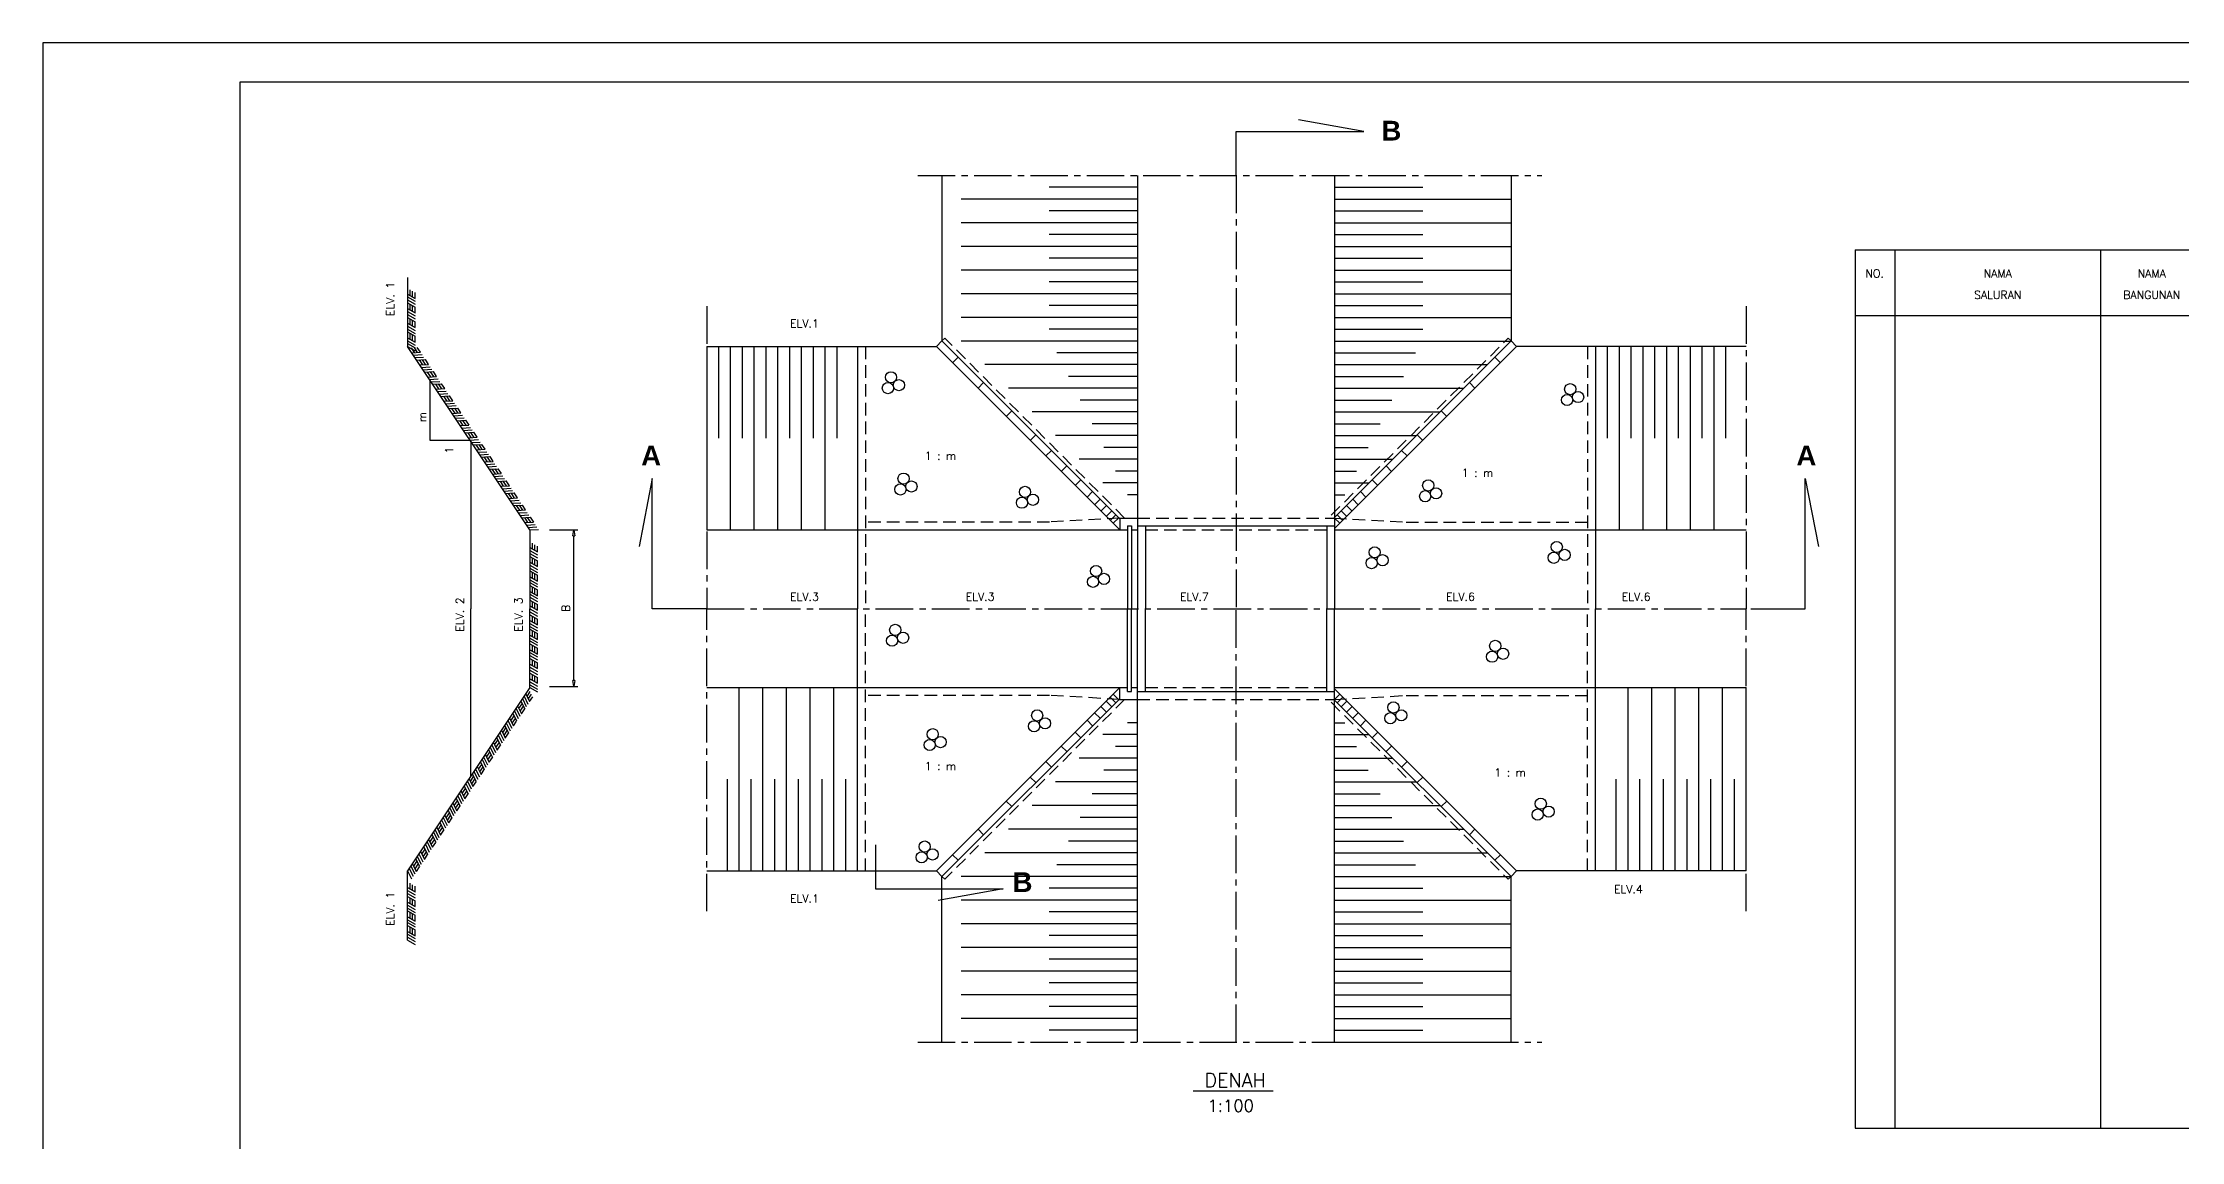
# Model space of a CAD drawing. Header units: metres. Extents: x -50 to 791, y -10 to 584.
# Drawn here: x -50 to 493, y 305 to 584 of the extents above; entities that cross this region are included whole.
import ezdxf
from ezdxf.enums import TextEntityAlignment as Align

# ---------------------------------------------------------------- set-up
doc = ezdxf.new("R2010")
doc.units = ezdxf.units.M
doc.linetypes.add('CENTER2', pattern=[28.575, 19.05, -3.175, 3.175, -3.175])
doc.linetypes.add('DASHED2', pattern=[9.525, 6.35, -3.175])
doc.layers.get('0').update_dxf_attribs({"linetype": 'CONTINUOUS'})
doc.layers.get('DEFPOINTS').update_dxf_attribs({"linetype": 'CONTINUOUS'})
for name, color, linetype in [('ARSIRBATUKALI', 2, 'CONTINUOUS'), ('BATUKALI', 5, 'CONTINUOUS'), ('GRS-POTONG', 5, 'CENTER2'), ('MUKAAIR', 3, 'CONTINUOUS'), ('TABEL', 3, 'CONTINUOUS'), ('UKURAN', 3, 'CONTINUOUS')]:
    doc.layers.add(name, color=color, linetype=linetype)
doc.styles.add('ARIALBOLD', font='arialbd.ttf')
doc.styles.add('L120', font='simplex.shx', dxfattribs={"height": 3.05})
doc.styles.add('L140', font='simplex.shx', dxfattribs={"height": 3.56})
doc.styles.add('L80', font='simplex.shx', dxfattribs={"height": 2.03})
doc.styles.get("Standard").update_dxf_attribs({"font": 'Simplex.shx'})
doc.dimstyles.get("Standard").update_dxf_attribs({"dimtxt": 0.18, "dimasz": 0.18, "dimexe": 0.18, "dimexo": 0.0625, "dimgap": 0.09, "dimtad": 0, "dimtih": 1, "dimtoh": 1, "dimdec": 4, "dimzin": 0, "dimdsep": 46, "dimtxsty": 'Standard', "dimcen": 0.09, "dimadec": 0, "dimazin": 0, "dimtfac": 1, "dimtdec": 4, "dimtofl": 0, "dimtmove": 0, "dimatfit": 3, "dimfxl": 1, "dimtolj": 1, "dimtzin": 0, "dimarcsym": 0})

# ---------------------------------------------------------------- blocks, each defined once
blk = doc.blocks.new('ARSIRBATU')
at = {"layer": 'ARSIRBATUKALI'}
for centre in [(-0.78, -1.32), (0, 1.42), (2, -0.58)]:
    blk.add_circle(centre, 1.42, dxfattribs=at)
blk = doc.blocks.new('_ClosedBlank')
at = {"color": 0, "linetype": 'ByBlock', "lineweight": -2}
for p, q in [((-1, 0.17), (0, 0)), ((-1, 0.17), (-1, -0.17)), ((0, 0), (-1, -0.17))]:
    blk.add_line(p, q, dxfattribs=at)
blk = doc.blocks.new('*D1')
at = {"layer": 'DEFPOINTS', "color": 0}
for p in [(73.57, 460.4), (84.73, 460.4), (73.57, 420.67)]:
    blk.add_point(p, dxfattribs=at)
at = {"layer": 'UKURAN', "color": 1, "lineweight": -2}
for p, q in [((78.57, 460.4), (85.74, 460.4)), ((84.73, 422.17), (84.73, 458.9)), ((78.57, 420.67), (85.74, 420.67))]:
    blk.add_line(p, q, dxfattribs=at)
at = {"layer": 'UKURAN', "color": 1, "lineweight": -2, "xscale": 1.5, "yscale": 1.5, "zscale": 1.5}
for p, rotation in [((84.73, 460.4), 90), ((84.73, 420.67), 270)]:
    blk.add_blockref('_ClosedBlank', p, dxfattribs=dict(at, rotation=rotation))
at = {"layer": 'UKURAN', "color": 2, "insert": (82.7, 440.53), "char_height": 2.03, "attachment_point": 5, "rotation": 90}
blk.add_mtext('\\A1;B', dxfattribs=at)

msp = doc.modelspace()

# ---------------------------------------------------------------- linework, layer by layer
at = {"color": 1}
for p, q in [((227.716, 544.331), (182.953, 544.331)), ((277.716, 544.331), (322.48, 544.331)), ((227.716, 538.331), (182.953, 538.331)), ((277.716, 538.331), (322.48, 538.331)), ((227.716, 532.331), (182.953, 532.331)), ((277.716, 532.331), (322.48, 532.331)), ((227.716, 526.331), (182.953, 526.331)), ((277.716, 526.331), (322.48, 526.331)), ((43.195, 519.873), (43.195, 521.353)), ((43.836, 519.503), (43.836, 520.983)), ((42.555, 520.243), (44.46, 519.143)), ((42.555, 519.503), (44.46, 518.403)), ((42.555, 518.763), (44.46, 517.663)), ((42.555, 518.023), (44.46, 516.923)), ((42.555, 516.543), (44.46, 515.443)), ((42.555, 515.803), (44.46, 514.703)), ((43.195, 516.173), (43.195, 517.653)), ((43.836, 515.803), (43.836, 517.283)), ((44.477, 519.133), (44.477, 520.613)), ((44.477, 515.433), (44.477, 516.913)), ((227.716, 520.331), (182.953, 520.331)), ((277.716, 520.331), (322.48, 520.331)), ((42.555, 515.063), (44.46, 513.963)), ((42.555, 514.323), (44.46, 513.223)), ((42.555, 512.843), (44.46, 511.743)), ((42.555, 512.103), (44.46, 511.003)), ((42.555, 511.363), (44.46, 510.263)), ((42.555, 510.623), (44.46, 509.523)), ((43.195, 512.473), (43.195, 513.953)), ((43.195, 508.773), (43.195, 510.253)), ((43.836, 512.103), (43.836, 513.583)), ((44.477, 511.733), (44.477, 513.213)), ((227.716, 514.331), (182.953, 514.331)), ((277.716, 514.331), (322.48, 514.331)), ((42.555, 509.143), (44.46, 508.043)), ((42.555, 508.403), (44.46, 507.303)), ((42.555, 507.663), (44.46, 506.563)), ((42.555, 506.923), (44.46, 505.823)), ((44.345, 505.393), (43.524, 506.625)), ((43.606, 505.346), (45.802, 505.487)), ((43.836, 508.403), (43.836, 509.883)), ((44.017, 504.73), (46.212, 504.871)), ((45.083, 505.441), (44.262, 506.672)), ((44.477, 508.033), (44.477, 509.513)), ((45.821, 505.488), (45.001, 506.72)), ((118.427, 506.923), (118.427, 460.398)), ((124.427, 506.923), (124.427, 460.398)), ((130.427, 506.923), (130.427, 460.398)), ((136.427, 506.923), (136.427, 460.398)), ((142.427, 506.923), (142.427, 460.398)), ((148.427, 506.923), (148.427, 460.398)), ((227.716, 508.331), (182.953, 508.331)), ((277.716, 508.331), (322.48, 508.331)), ((343.894, 506.923), (343.894, 460.398)), ((349.894, 506.923), (349.894, 460.398)), ((355.894, 506.923), (355.894, 460.398)), ((361.894, 506.923), (361.894, 460.398)), ((367.894, 506.923), (367.894, 460.398)), ((373.894, 506.923), (373.894, 460.398)), ((44.427, 504.114), (46.622, 504.256)), ((44.838, 503.498), (47.033, 503.64)), ((46.397, 502.315), (45.576, 503.546)), ((45.658, 502.267), (47.854, 502.409)), ((46.069, 501.651), (48.264, 501.793)), ((47.135, 502.362), (46.314, 503.594)), ((46.479, 501.036), (48.675, 501.177)), ((46.89, 500.42), (49.085, 500.561)), ((47.874, 502.41), (47.053, 503.641)), ((48.449, 499.236), (47.628, 500.467)), ((47.711, 499.188), (49.906, 499.33)), ((49.188, 499.284), (48.367, 500.515)), ((49.926, 499.331), (49.105, 500.563)), ((227.716, 502.331), (188.959, 502.331)), ((277.716, 502.331), (316.473, 502.331)), ((48.121, 498.573), (50.317, 498.714)), ((48.532, 497.957), (50.727, 498.099)), ((48.942, 497.341), (51.138, 497.483)), ((50.502, 496.157), (49.681, 497.389)), ((49.763, 496.11), (51.959, 496.251)), ((50.174, 495.494), (52.369, 495.636)), ((51.24, 496.205), (50.419, 497.437)), ((50.584, 494.878), (52.78, 495.02)), ((50.995, 494.263), (53.19, 494.404)), ((51.979, 496.253), (51.158, 497.484)), ((52.554, 493.079), (51.733, 494.31)), ((53.293, 493.126), (52.472, 494.358)), ((54.031, 493.174), (53.21, 494.406)), ((227.716, 496.331), (194.959, 496.331)), ((277.716, 496.331), (310.473, 496.331)), ((51.816, 493.031), (54.011, 493.173)), ((52.226, 492.416), (54.422, 492.557)), ((52.637, 491.8), (54.832, 491.941)), ((53.047, 491.184), (55.243, 491.326)), ((54.606, 490), (53.786, 491.232)), ((53.868, 489.953), (56.063, 490.094)), ((54.278, 489.337), (56.474, 489.479)), ((55.345, 490.048), (54.524, 491.279)), ((54.689, 488.721), (56.884, 488.863)), ((56.083, 490.096), (55.262, 491.327)), ((227.716, 490.331), (200.959, 490.331)), ((277.716, 490.331), (304.473, 490.331)), ((55.099, 488.106), (57.295, 488.247)), ((56.659, 486.922), (55.838, 488.153)), ((55.92, 486.874), (58.116, 487.016)), ((56.331, 486.258), (58.526, 486.4)), ((57.397, 486.969), (56.576, 488.201)), ((56.741, 485.643), (58.937, 485.784)), ((57.152, 485.027), (59.347, 485.169)), ((58.136, 487.017), (57.315, 488.248)), ((58.711, 483.843), (57.89, 485.075)), ((57.973, 483.795), (60.168, 483.937)), ((58.383, 483.18), (60.579, 483.321)), ((59.45, 483.891), (58.629, 485.122)), ((60.188, 483.938), (59.367, 485.17)), ((227.716, 484.331), (206.959, 484.331)), ((277.716, 484.331), (298.473, 484.331)), ((58.794, 482.564), (60.989, 482.706)), ((59.204, 481.948), (61.4, 482.09)), ((60.764, 480.765), (59.943, 481.996)), ((60.025, 480.717), (62.221, 480.858)), ((60.436, 480.101), (62.631, 480.243)), ((61.502, 480.812), (60.681, 482.044)), ((60.846, 479.485), (63.042, 479.627)), ((61.257, 478.87), (63.452, 479.011)), ((62.241, 480.86), (61.42, 482.091)), ((62.816, 477.686), (61.995, 478.917)), ((62.078, 477.638), (64.273, 477.78)), ((63.555, 477.734), (62.734, 478.965)), ((64.293, 477.781), (63.472, 479.013)), ((227.716, 478.331), (212.959, 478.331)), ((277.716, 478.331), (292.473, 478.331)), ((62.488, 477.023), (64.684, 477.164)), ((62.899, 476.407), (65.094, 476.548)), ((63.309, 475.791), (65.504, 475.933)), ((64.868, 474.607), (64.047, 475.839)), ((64.13, 474.56), (66.325, 474.701)), ((64.54, 473.944), (66.736, 474.086)), ((65.607, 474.655), (64.786, 475.886)), ((64.951, 473.328), (67.146, 473.47)), ((65.361, 472.713), (67.557, 472.854)), ((66.345, 474.703), (65.524, 475.934)), ((66.921, 471.529), (66.1, 472.76)), ((67.659, 471.576), (66.838, 472.808)), ((68.398, 471.624), (67.577, 472.855)), ((227.716, 472.331), (218.959, 472.331)), ((277.716, 472.331), (286.473, 472.331)), ((66.182, 471.481), (68.378, 471.623)), ((66.593, 470.865), (68.788, 471.007)), ((67.003, 470.25), (69.199, 470.391)), ((67.414, 469.634), (69.609, 469.776)), ((68.973, 468.45), (68.152, 469.682)), ((68.235, 468.403), (70.43, 468.544)), ((68.645, 467.787), (70.841, 467.928)), ((69.712, 468.498), (68.891, 469.729)), ((69.056, 467.171), (71.251, 467.313)), ((69.466, 466.555), (71.662, 466.697)), ((70.45, 468.545), (69.629, 469.777)), ((71.026, 465.372), (70.205, 466.603)), ((71.764, 465.419), (70.943, 466.651)), ((72.503, 465.467), (71.682, 466.698)), ((70.287, 465.324), (72.483, 465.466)), ((70.698, 464.708), (72.893, 464.85)), ((71.108, 464.093), (73.304, 464.234)), ((71.519, 463.477), (73.714, 463.618)), ((73.078, 462.293), (72.257, 463.524)), ((72.34, 462.245), (74.535, 462.387)), ((72.75, 461.63), (74.945, 461.771)), ((73.816, 462.341), (72.996, 463.572)), ((73.16, 461.014), (75.356, 461.156)), ((74.555, 462.388), (73.734, 463.62)), ((73.571, 460.398), (75.766, 460.54)), ((73.571, 455.918), (75.476, 454.818)), ((74.212, 455.548), (74.212, 457.028)), ((74.853, 455.178), (74.853, 456.658)), ((75.494, 454.808), (75.494, 456.288)), ((73.571, 455.178), (75.476, 454.078)), ((73.571, 454.438), (75.476, 453.338)), ((73.571, 453.698), (75.476, 452.598)), ((73.571, 452.218), (75.476, 451.118)), ((73.571, 451.478), (75.476, 450.378)), ((73.571, 450.738), (75.476, 449.638)), ((74.212, 451.848), (74.212, 453.328)), ((74.853, 451.478), (74.853, 452.958)), ((75.494, 451.108), (75.494, 452.588)), ((73.571, 449.998), (75.476, 448.898)), ((73.571, 448.518), (75.476, 447.418)), ((73.571, 447.778), (75.476, 446.678)), ((73.571, 447.038), (75.476, 445.938)), ((73.571, 446.298), (75.476, 445.198)), ((74.212, 448.148), (74.212, 449.628)), ((74.212, 444.448), (74.212, 445.928)), ((74.853, 447.778), (74.853, 449.258)), ((74.853, 444.078), (74.853, 445.558)), ((75.494, 447.408), (75.494, 448.888)), ((75.494, 443.708), (75.494, 445.188)), ((73.571, 444.818), (75.476, 443.718)), ((73.571, 444.078), (75.476, 442.978)), ((73.571, 443.338), (75.476, 442.238)), ((73.571, 442.598), (75.476, 441.498)), ((73.571, 441.118), (75.476, 440.018)), ((73.571, 440.378), (75.476, 439.278)), ((73.571, 439.638), (75.476, 438.538)), ((74.212, 440.748), (74.212, 442.228)), ((74.853, 440.378), (74.853, 441.858)), ((75.494, 440.008), (75.494, 441.488)), ((73.571, 438.898), (75.476, 437.798)), ((73.571, 437.418), (75.476, 436.318)), ((73.571, 436.678), (75.476, 435.578)), ((73.571, 435.938), (75.476, 434.838)), ((73.571, 435.198), (75.476, 434.098)), ((74.212, 437.048), (74.212, 438.528)), ((74.212, 433.348), (74.212, 434.828)), ((74.853, 436.678), (74.853, 438.158)), ((74.853, 432.978), (74.853, 434.458)), ((75.494, 436.308), (75.494, 437.788)), ((75.494, 432.608), (75.494, 434.088)), ((73.571, 433.718), (75.476, 432.618)), ((73.571, 432.978), (75.476, 431.878)), ((73.571, 432.238), (75.476, 431.138)), ((73.571, 431.498), (75.476, 430.398)), ((73.571, 430.018), (75.476, 428.918)), ((73.571, 429.278), (75.476, 428.178)), ((74.212, 429.648), (74.212, 431.128)), ((74.853, 429.278), (74.853, 430.758)), ((75.494, 428.908), (75.494, 430.388)), ((73.571, 428.538), (75.476, 427.438)), ((73.571, 427.798), (75.476, 426.698)), ((73.571, 426.318), (75.476, 425.218)), ((73.571, 425.578), (75.476, 424.478)), ((73.571, 424.838), (75.476, 423.738)), ((73.571, 424.098), (75.476, 422.998)), ((74.212, 425.948), (74.212, 427.428)), ((74.212, 422.248), (74.212, 423.728)), ((74.853, 425.578), (74.853, 427.058)), ((74.853, 421.878), (74.853, 423.358)), ((75.494, 425.208), (75.494, 426.688)), ((72.109, 418.205), (73.084, 416.233)), ((72.52, 418.821), (73.495, 416.849)), ((72.847, 418.158), (73.668, 419.389)), ((73.175, 417.494), (73.996, 418.726)), ((73.503, 416.831), (74.324, 418.062)), ((73.571, 422.618), (75.476, 421.518)), ((73.571, 421.878), (75.476, 420.778)), ((73.571, 421.138), (75.476, 420.038)), ((73.571, 420.398), (75.476, 419.298)), ((75.494, 421.508), (75.494, 422.988)), ((126.692, 373.874), (126.692, 420.398)), ((132.692, 373.874), (132.692, 420.398)), ((138.692, 373.874), (138.692, 420.398)), ((144.692, 373.874), (144.692, 420.398)), ((150.692, 373.874), (150.692, 420.398)), ((156.692, 373.874), (156.692, 420.398)), ((352.159, 373.874), (352.159, 420.398)), ((358.159, 373.874), (358.159, 420.398)), ((364.159, 373.874), (364.159, 420.398)), ((370.159, 373.874), (370.159, 420.398)), ((376.159, 373.874), (376.159, 420.398)), ((382.159, 373.874), (382.159, 420.398)), ((68.415, 412.664), (69.39, 410.692)), ((68.743, 412.001), (69.564, 413.232)), ((69.071, 411.337), (69.892, 412.569)), ((69.236, 413.895), (70.211, 411.923)), ((69.646, 414.511), (70.621, 412.539)), ((70.057, 415.127), (71.032, 413.155)), ((70.467, 415.742), (71.442, 413.77)), ((70.795, 415.079), (71.616, 416.311)), ((71.123, 414.416), (71.944, 415.647)), ((71.288, 416.974), (72.263, 415.002)), ((71.451, 413.752), (72.272, 414.984)), ((71.699, 417.59), (72.674, 415.618)), ((64.638, 405.843), (65.459, 407.075)), ((65.131, 407.738), (66.106, 405.766)), ((65.541, 408.354), (66.516, 406.382)), ((65.952, 408.97), (66.927, 406.997)), ((66.362, 409.585), (67.337, 407.613)), ((66.69, 408.922), (67.511, 410.153)), ((67.018, 408.259), (67.839, 409.49)), ((67.183, 410.817), (68.158, 408.845)), ((67.346, 407.595), (68.167, 408.827)), ((67.594, 411.432), (68.569, 409.46)), ((68.004, 412.048), (68.979, 410.076)), ((69.399, 410.674), (70.22, 411.905)), ((227.716, 408.466), (218.959, 408.466)), ((277.716, 408.466), (286.473, 408.466)), ((61.026, 401.581), (62.001, 399.609)), ((61.437, 402.197), (62.412, 400.225)), ((61.847, 402.812), (62.822, 400.84)), ((62.258, 403.428), (63.233, 401.456)), ((62.586, 402.765), (63.407, 403.996)), ((62.914, 402.101), (63.734, 403.333)), ((63.079, 404.66), (64.054, 402.687)), ((63.242, 401.438), (64.062, 402.67)), ((63.489, 405.275), (64.464, 403.303)), ((63.899, 405.891), (64.875, 403.919)), ((64.31, 406.507), (65.285, 404.535)), ((64.966, 405.18), (65.787, 406.411)), ((65.294, 404.517), (66.115, 405.748)), ((227.716, 402.466), (212.959, 402.466)), ((277.716, 402.466), (292.473, 402.466)), ((57.332, 396.039), (58.307, 394.067)), ((57.742, 396.655), (58.717, 394.683)), ((58.153, 397.271), (59.128, 395.299)), ((58.481, 396.608), (59.302, 397.839)), ((58.809, 395.944), (59.63, 397.176)), ((58.974, 398.502), (59.949, 396.53)), ((59.137, 395.281), (59.958, 396.512)), ((59.384, 399.118), (60.359, 397.146)), ((59.795, 399.734), (60.77, 397.762)), ((60.205, 400.35), (61.18, 398.377)), ((60.533, 399.686), (61.354, 400.918)), ((60.861, 399.023), (61.682, 400.254)), ((61.189, 398.359), (62.01, 399.591)), ((227.716, 396.466), (206.959, 396.466)), ((277.716, 396.466), (298.473, 396.466)), ((54.048, 391.114), (55.023, 389.142)), ((54.376, 390.45), (55.197, 391.682)), ((54.704, 389.787), (55.525, 391.019)), ((54.869, 392.345), (55.844, 390.373)), ((55.279, 392.961), (56.255, 390.989)), ((55.69, 393.577), (56.665, 391.605)), ((56.1, 394.192), (57.075, 392.22)), ((56.428, 393.529), (57.249, 394.76)), ((56.756, 392.866), (57.577, 394.097)), ((56.921, 395.424), (57.896, 393.452)), ((57.084, 392.202), (57.905, 393.434)), ((50.271, 384.293), (51.092, 385.525)), ((50.764, 386.188), (51.739, 384.216)), ((51.175, 386.804), (52.15, 384.832)), ((51.585, 387.419), (52.56, 385.447)), ((51.996, 388.035), (52.971, 386.063)), ((52.324, 387.372), (53.145, 388.603)), ((52.652, 386.708), (53.473, 387.94)), ((52.817, 389.267), (53.792, 387.295)), ((52.98, 386.045), (53.801, 387.277)), ((53.227, 389.882), (54.202, 387.91)), ((53.638, 390.498), (54.613, 388.526)), ((55.032, 389.124), (55.853, 390.355)), ((227.716, 390.466), (200.959, 390.466)), ((277.716, 390.466), (304.473, 390.466)), ((46.659, 380.031), (47.634, 378.059)), ((47.07, 380.647), (48.045, 378.674)), ((47.48, 381.262), (48.455, 379.29)), ((47.891, 381.878), (48.866, 379.906)), ((48.219, 381.215), (49.04, 382.446)), ((48.547, 380.551), (49.368, 381.783)), ((48.712, 383.109), (49.687, 381.137)), ((48.875, 379.888), (49.696, 381.119)), ((49.122, 383.725), (50.097, 381.753)), ((49.533, 384.341), (50.508, 382.369)), ((49.943, 384.957), (50.918, 382.984)), ((50.599, 383.63), (51.42, 384.861)), ((50.927, 382.967), (51.748, 384.198)), ((227.716, 384.466), (194.959, 384.466)), ((277.716, 384.466), (310.473, 384.466)), ((42.965, 374.489), (43.94, 372.517)), ((43.376, 375.105), (44.351, 373.133)), ((43.786, 375.721), (44.761, 373.749)), ((44.114, 375.057), (44.935, 376.289)), ((44.442, 374.394), (45.263, 375.626)), ((44.607, 376.952), (45.582, 374.98)), ((44.77, 373.731), (45.591, 374.962)), ((45.017, 377.568), (45.993, 375.596)), ((45.428, 378.184), (46.403, 376.212)), ((45.838, 378.799), (46.814, 376.827)), ((46.166, 378.136), (46.987, 379.368)), ((46.494, 377.473), (47.315, 378.704)), ((46.822, 376.809), (47.643, 378.041)), ((227.716, 378.466), (188.959, 378.466)), ((277.716, 378.466), (316.473, 378.466)), ((42.555, 373.874), (43.53, 371.902)), ((42.555, 369.638), (44.46, 368.538)), ((43.195, 369.268), (43.195, 370.748)), ((43.836, 368.898), (43.836, 370.378)), ((44.477, 368.528), (44.477, 370.008)), ((227.716, 372.466), (182.953, 372.466)), ((277.716, 372.466), (322.48, 372.466)), ((42.555, 368.898), (44.46, 367.798)), ((42.555, 368.158), (44.46, 367.058)), ((42.555, 367.418), (44.46, 366.318)), ((42.555, 365.938), (44.46, 364.838)), ((42.555, 365.198), (44.46, 364.098)), ((42.555, 364.458), (44.46, 363.358)), ((42.555, 363.718), (44.46, 362.618)), ((43.195, 365.568), (43.195, 367.048)), ((43.836, 365.198), (43.836, 366.678)), ((44.477, 364.828), (44.477, 366.308)), ((227.716, 366.466), (182.953, 366.466)), ((277.716, 366.466), (322.48, 366.466)), ((42.555, 362.238), (44.46, 361.138)), ((42.555, 361.498), (44.46, 360.398)), ((42.555, 360.758), (44.46, 359.658)), ((42.555, 360.018), (44.46, 358.918)), ((42.555, 358.538), (44.46, 357.438)), ((43.195, 361.868), (43.195, 363.348)), ((43.195, 358.168), (43.195, 359.648)), ((43.836, 361.498), (43.836, 362.978)), ((43.836, 357.798), (43.836, 359.278)), ((44.477, 361.128), (44.477, 362.608)), ((44.477, 357.428), (44.477, 358.908)), ((227.716, 360.466), (182.953, 360.466)), ((277.716, 360.466), (322.48, 360.466)), ((42.555, 357.798), (44.46, 356.698)), ((42.555, 357.058), (44.46, 355.958)), ((42.555, 356.318), (44.46, 355.218)), ((227.716, 354.466), (182.953, 354.466)), ((277.716, 354.466), (322.48, 354.466)), ((227.716, 348.466), (182.953, 348.466)), ((277.716, 348.466), (322.48, 348.466)), ((227.716, 342.466), (182.953, 342.466)), ((277.716, 342.466), (322.48, 342.466)), ((227.716, 336.466), (182.953, 336.466)), ((277.716, 336.466), (322.48, 336.466)), ((277.716, 330.466), (322.48, 330.466))]:
    msp.add_line(p, q, dxfattribs=at)
at = {"color": 2}
for p, q in [((227.716, 547.331), (205.335, 547.331)), ((277.716, 547.331), (300.098, 547.331)), ((227.716, 541.331), (205.335, 541.331)), ((277.716, 541.331), (300.098, 541.331)), ((227.716, 535.331), (205.335, 535.331)), ((277.716, 535.331), (300.098, 535.331)), ((227.716, 529.331), (205.335, 529.331)), ((277.716, 529.331), (300.098, 529.331)), ((227.716, 523.331), (205.335, 523.331)), ((277.716, 523.331), (300.098, 523.331)), ((227.716, 517.331), (205.335, 517.331)), ((277.716, 517.331), (300.098, 517.331)), ((227.716, 511.331), (205.335, 511.331)), ((277.716, 511.331), (300.098, 511.331)), ((121.427, 506.923), (121.427, 483.661)), ((127.427, 506.923), (127.427, 483.661)), ((133.427, 506.923), (133.427, 483.661)), ((139.427, 506.923), (139.427, 483.661)), ((145.427, 506.923), (145.427, 483.661)), ((151.427, 506.923), (151.427, 483.661)), ((227.716, 505.331), (207.221, 505.331)), ((277.716, 505.331), (298.211, 505.331)), ((346.894, 506.923), (346.894, 483.661)), ((352.894, 506.923), (352.894, 483.661)), ((358.894, 506.923), (358.894, 483.661)), ((364.894, 506.923), (364.894, 483.661)), ((370.894, 506.923), (370.894, 483.661)), ((376.894, 506.923), (376.894, 483.661)), ((227.716, 499.331), (210.209, 499.331)), ((277.716, 499.331), (295.224, 499.331)), ((227.716, 493.331), (213.196, 493.331)), ((277.716, 493.331), (292.236, 493.331)), ((227.716, 487.331), (216.184, 487.331)), ((277.716, 487.331), (289.249, 487.331)), ((227.716, 481.331), (219.171, 481.331)), ((277.716, 481.331), (286.261, 481.331)), ((227.716, 475.331), (222.159, 475.331)), ((277.716, 475.331), (283.274, 475.331)), ((227.716, 469.331), (225.146, 469.331)), ((277.716, 469.331), (280.286, 469.331)), ((227.716, 411.466), (225.146, 411.466)), ((277.716, 411.466), (280.286, 411.466)), ((227.716, 405.466), (222.159, 405.466)), ((277.716, 405.466), (283.274, 405.466)), ((123.692, 373.874), (123.692, 397.136)), ((129.692, 373.874), (129.692, 397.136)), ((135.692, 373.874), (135.692, 397.136)), ((141.692, 373.874), (141.692, 397.136)), ((147.692, 373.874), (147.692, 397.136)), ((153.692, 373.874), (153.692, 397.136)), ((227.716, 399.466), (219.171, 399.466)), ((277.716, 399.466), (286.261, 399.466)), ((349.159, 373.874), (349.159, 397.136)), ((355.159, 373.874), (355.159, 397.136)), ((361.159, 373.874), (361.159, 397.136)), ((367.159, 373.874), (367.159, 397.136)), ((373.159, 373.874), (373.159, 397.136)), ((379.159, 373.874), (379.159, 397.136)), ((227.716, 393.466), (216.184, 393.466)), ((277.716, 393.466), (289.249, 393.466)), ((227.716, 387.466), (213.196, 387.466)), ((277.716, 387.466), (292.236, 387.466)), ((227.716, 381.466), (210.209, 381.466)), ((277.716, 381.466), (295.224, 381.466)), ((227.716, 375.466), (207.221, 375.466)), ((277.716, 375.466), (298.211, 375.466)), ((227.716, 369.466), (205.335, 369.466)), ((277.716, 369.466), (300.098, 369.466)), ((227.716, 363.466), (205.335, 363.466)), ((277.716, 363.466), (300.098, 363.466)), ((227.716, 357.466), (205.335, 357.466)), ((277.716, 357.466), (300.098, 357.466)), ((227.716, 351.466), (205.335, 351.466)), ((277.716, 351.466), (300.098, 351.466)), ((227.716, 345.466), (205.335, 345.466)), ((277.716, 345.466), (300.098, 345.466)), ((227.716, 339.466), (205.335, 339.466)), ((277.716, 339.466), (300.098, 339.466)), ((227.716, 333.466), (205.335, 333.466)), ((277.716, 333.466), (300.098, 333.466))]:
    msp.add_line(p, q, dxfattribs=at)
at = {"color": 3}
msp.add_line((241.869, 318.076), (262.149, 318.076), dxfattribs=at)
at = {"color": 1}
msp.add_lwpolyline([(-50, -10), (791, -10), (791, 584), (-50, 584)], close=True, dxfattribs=at)
at = {"color": 6}
msp.add_lwpolyline([(0, 0), (781, 0), (781, 574), (0, 574)], close=True, dxfattribs=at)
at = {"layer": 'BATUKALI'}
for points in [[(178.106, 550.331), (178.106, 508.337)], [(227.716, 550.331), (227.716, 440.398)], [(277.716, 550.331), (277.716, 440.398)], [(322.48, 550.331), (322.48, 508.337)], [(42.555, 524.478), (42.555, 506.923)], [(73.571, 460.398), (42.555, 506.923)], [(156.692, 506.923), (156.692, 440.398)], [(176.692, 506.923), (178.106, 508.337)], [(323.894, 506.923), (322.48, 508.337)], [(343.894, 506.923), (343.894, 440.398)], [(223.216, 463.398), (223.216, 460.398)], [(73.571, 460.398), (73.571, 440.398)], [(73.571, 420.398), (73.571, 440.398)], [(156.692, 373.874), (156.692, 440.398)], [(227.716, 330.466), (227.716, 440.398)], [(277.716, 330.466), (277.716, 440.398)], [(343.894, 373.874), (343.894, 440.398)], [(73.571, 420.398), (42.555, 373.874)], [(223.216, 417.398), (223.216, 420.398)], [(279.043, 418.725), (277.628, 417.311)], [(279.802, 417.966), (278.388, 416.552)], [(280.804, 416.963), (279.39, 415.549)], [(282.165, 415.602), (280.751, 414.188)], [(283.741, 414.026), (282.327, 412.612)], [(285.675, 412.092), (284.261, 410.678)], [(288.683, 409.084), (287.269, 407.67)], [(292.193, 405.575), (290.779, 404.16)], [(296.132, 401.635), (294.718, 400.221)], [(300.072, 397.696), (298.657, 396.282)], [(306.16, 391.608), (304.746, 390.193)], [(313.323, 384.445), (311.908, 383.031)], [(319.769, 377.999), (318.355, 376.584)], [(42.555, 356.318), (42.555, 373.874)], [(176.692, 373.874), (178.106, 372.459)], [(178.106, 330.466), (178.106, 372.459)], [(178.106, 372.459), (178.813, 371.752)], [(322.48, 372.459), (321.772, 371.752)], [(323.894, 373.874), (322.48, 372.459)], [(322.48, 330.466), (322.48, 372.459)]]:
    msp.add_lwpolyline(points, dxfattribs=at)
at = {"layer": 'BATUKALI', "flags": 128}
for points in [[(118.427, 506.923), (176.692, 506.923)], [(223.216, 460.398), (176.692, 506.923)], [(223.045, 463.398), (178.106, 508.337)], [(277.541, 463.398), (322.48, 508.337)], [(277.716, 460.745), (323.894, 506.923)], [(382.159, 506.923), (323.894, 506.923)], [(223.045, 463.398), (227.716, 463.398)], [(227.716, 461.398), (277.716, 461.398)], [(118.427, 460.398), (225.216, 460.398)], [(226.216, 460.398), (227.716, 460.398)], [(277.716, 460.398), (382.159, 460.398)], [(118.427, 420.398), (225.216, 420.398)], [(223.216, 420.398), (176.692, 373.874)], [(226.216, 420.398), (227.716, 420.398)], [(227.716, 419.398), (277.716, 419.398)], [(277.716, 420.398), (382.159, 420.398)], [(277.716, 420.051), (323.894, 373.874)], [(223.045, 417.398), (227.716, 417.398)], [(277.541, 417.398), (322.48, 372.459)], [(118.427, 373.874), (176.692, 373.874)], [(382.159, 373.874), (323.894, 373.874)]]:
    msp.add_lwpolyline(points, dxfattribs=at)
at = {"layer": 'BATUKALI', "color": 2, "linetype": 'DASHED2', "ltscale": 0.5, "flags": 128}
for points in [[(158.692, 506.923), (158.692, 440.398)], [(224.459, 463.398), (178.813, 509.044)], [(276.834, 464.105), (321.772, 509.044)], [(341.894, 506.923), (341.894, 440.398)], [(227.716, 463.398), (277.716, 463.398)], [(229.716, 460.398), (275.716, 460.398)], [(158.692, 373.874), (158.692, 440.398)], [(341.894, 373.874), (341.894, 440.398)], [(229.716, 420.398), (275.716, 420.398)], [(227.716, 417.398), (277.716, 417.398)]]:
    msp.add_lwpolyline(points, dxfattribs=at)
at = {"layer": 'BATUKALI', "color": 2}
for points in [[(178.106, 508.337), (178.813, 509.044)], [(322.48, 508.337), (321.772, 509.044)]]:
    msp.add_lwpolyline(points, dxfattribs=at)
at = {"layer": 'BATUKALI', "color": 1}
for points in [[(180.817, 502.798), (182.231, 504.212)], [(319.769, 502.798), (318.355, 504.212)], [(187.263, 496.352), (188.677, 497.766)], [(313.323, 496.352), (311.908, 497.766)], [(194.426, 489.189), (195.84, 490.603)], [(306.16, 489.189), (304.746, 490.603)], [(200.514, 483.101), (201.928, 484.515)], [(300.072, 483.101), (298.657, 484.515)], [(204.453, 479.161), (205.867, 480.575)], [(296.132, 479.161), (294.718, 480.575)], [(208.392, 475.222), (209.807, 476.636)], [(211.902, 471.712), (213.316, 473.126)], [(288.683, 471.712), (287.269, 473.126)], [(292.193, 475.222), (290.779, 476.636)], [(214.91, 468.704), (216.325, 470.118)], [(216.844, 466.77), (218.259, 468.184)], [(218.42, 465.194), (219.834, 466.609)], [(282.165, 465.194), (280.751, 466.609)], [(283.741, 466.77), (282.327, 468.184)], [(285.675, 468.704), (284.261, 470.118)], [(219.781, 463.833), (221.195, 465.248)], [(220.784, 462.831), (222.198, 464.245)], [(221.543, 462.072), (222.957, 463.486)], [(279.043, 462.072), (277.628, 463.486)], [(279.802, 462.831), (278.388, 464.245)], [(280.804, 463.833), (279.39, 465.248)], [(220.784, 417.966), (222.198, 416.552)], [(221.543, 418.725), (222.957, 417.311)], [(216.844, 414.026), (218.259, 412.612)], [(218.42, 415.602), (219.834, 414.188)], [(219.781, 416.963), (221.195, 415.549)], [(211.902, 409.084), (213.316, 407.67)], [(214.91, 412.092), (216.325, 410.678)], [(204.453, 401.635), (205.867, 400.221)], [(208.392, 405.575), (209.807, 404.16)], [(200.514, 397.696), (201.928, 396.282)], [(194.426, 391.608), (195.84, 390.193)], [(187.263, 384.445), (188.677, 383.031)], [(180.817, 377.999), (182.231, 376.584)]]:
    msp.add_lwpolyline(points, dxfattribs=at)
at = {"layer": 'BATUKALI', "color": 2, "linetype": 'DASHED2', "ltscale": 0.5}
for points in [[(223.216, 463.398), (205.433, 462.398), (158.692, 462.398)], [(277.541, 463.398), (295.861, 462.398), (341.894, 462.398)], [(223.216, 417.398), (205.433, 418.398), (158.692, 418.398)], [(277.541, 417.398), (295.861, 418.398), (341.894, 418.398)]]:
    msp.add_lwpolyline(points, dxfattribs=at)
at = {"layer": 'BATUKALI', "color": 3, "flags": 128}
for points in [[(225.216, 461.398), (226.216, 461.398)], [(225.216, 419.398), (226.216, 419.398)]]:
    msp.add_lwpolyline(points, dxfattribs=at)
at = {"layer": 'BATUKALI', "color": 3}
for points in [[(225.216, 461.398), (225.216, 440.398)], [(226.216, 461.398), (226.216, 440.398)], [(225.216, 419.398), (225.216, 440.398)], [(226.216, 419.398), (226.216, 440.398)]]:
    msp.add_lwpolyline(points, dxfattribs=at)
at = {"layer": 'BATUKALI', "color": 4}
for points in [[(229.716, 461.398), (229.716, 440.398)], [(275.716, 461.398), (275.716, 440.398)], [(229.716, 419.398), (229.716, 440.398)], [(275.716, 419.398), (275.716, 440.398)]]:
    msp.add_lwpolyline(points, dxfattribs=at)
at = {"layer": 'BATUKALI', "color": 1, "flags": 128}
msp.add_lwpolyline([(223.045, 417.398), (178.106, 372.459)], dxfattribs=at)
at = {"layer": 'BATUKALI', "color": 3, "linetype": 'DASHED2', "ltscale": 0.5, "flags": 128}
for points in [[(224.459, 417.398), (178.813, 371.752)], [(276.834, 416.691), (321.772, 371.752)]]:
    msp.add_lwpolyline(points, dxfattribs=at)
at = {"layer": 'GRS-POTONG', "linetype": 'Continuous', "flags": 128}
for points in [[(252.716, 550.331), (252.716, 561.445), (285.103, 561.445), (268.594, 564.443)], [(118.427, 440.398), (104.612, 440.398), (104.612, 473.438), (101.262, 456.153)], [(383.306, 440.398), (397.12, 440.398), (397.12, 473.438), (400.471, 456.153)], [(161.259, 380.484), (161.259, 369.37), (193.645, 369.37), (177.137, 366.372)]]:
    msp.add_lwpolyline(points, dxfattribs=at)
at = {"layer": 'GRS-POTONG', "ltscale": 0.5, "flags": 128}
for points in [[(171.972, 550.331), (330.302, 550.331)], [(118.427, 517.16), (118.427, 440.398)], [(382.159, 517.16), (382.159, 440.398)], [(118.427, 440.398), (382.159, 440.398)], [(118.427, 440.398), (382.159, 440.398)], [(118.427, 363.637), (118.427, 440.398)], [(382.159, 363.637), (382.159, 440.398)], [(171.972, 330.466), (330.302, 330.466)]]:
    msp.add_lwpolyline(points, dxfattribs=at)
at = {"layer": 'GRS-POTONG', "ltscale": 0.5}
for points in [[(252.716, 550.331), (252.716, 440.398)], [(252.716, 330.466), (252.716, 440.398)]]:
    msp.add_lwpolyline(points, dxfattribs=at)
at = {"layer": 'MUKAAIR'}
for points in [[(58.571, 482.898), (58.571, 440.398)], [(58.571, 397.898), (58.571, 440.398)]]:
    msp.add_lwpolyline(points, dxfattribs=at)
at = {"layer": 'TABEL', "color": 3}
for points in [[(409.812, 531.428), (734.975, 531.428)], [(409.812, 514.768), (734.975, 514.768)]]:
    msp.add_lwpolyline(points, dxfattribs=at)
at = {"layer": 'TABEL'}
for points in [[(409.812, 531.428), (409.812, 308.619)], [(419.812, 531.428), (419.812, 308.619)], [(472.017, 531.428), (472.017, 308.619)], [(409.812, 308.619), (734.975, 308.619)]]:
    msp.add_lwpolyline(points, dxfattribs=at)
at = {"layer": 'UKURAN'}
msp.add_lwpolyline([(48.234, 498.404), (48.234, 483.168), (58.391, 483.168)], dxfattribs=at)

# ---------------------------------------------------------------- block references
at = {"layer": 'BATUKALI'}
for p in [(165.177, 497.708), (337.495, 494.693), (168.372, 471.999), (301.48, 470.263), (199.189, 468.621), (287.89, 453.299), (334.097, 454.656), (217.219, 448.548), (166.254, 433.619), (318.468, 429.548), (202.269, 411.904), (292.646, 413.94), (175.768, 407.154), (330.02, 389.511), (173.729, 378.653)]:
    msp.add_blockref('ARSIRBATU', p, dxfattribs=at)

# ---------------------------------------------------------------- texts
at = {"layer": 'BATUKALI', "color": 5, "style": 'L140'}
msp.add_text('DENAH', height=3.56, dxfattribs=at).set_placement((252.466, 319.026), align=Align.CENTER)
at = {"layer": 'BATUKALI', "color": 3, "style": 'L120'}
msp.add_text('1:100', height=3.05, dxfattribs=at).set_placement((245.488, 312.794))
at = {"layer": 'GRS-POTONG', "linetype": 'Continuous', "style": 'ARIALBOLD'}
msp.add_text('B', height=5, dxfattribs=at).set_placement((289.605, 559.197))
at = {"layer": 'GRS-POTONG', "style": 'ARIALBOLD'}
msp.add_text('A', height=5, dxfattribs=at).set_placement((104.333, 476.784), align=Align.CENTER)
at = {"layer": 'GRS-POTONG', "style": 'ARIALBOLD', "text_generation_flag": 2}
msp.add_text('A', height=5, dxfattribs=at).set_placement((397.4, 476.784), align=Align.CENTER)
at = {"layer": 'GRS-POTONG', "style": 'ARIALBOLD'}
msp.add_text('B', height=5, dxfattribs=at).set_placement((196.033, 368.535))
at = {"layer": 'TABEL', "color": 3, "style": 'L80'}
for s, p in [('NO.', (414.711, 524.462)), ('NAMA', (445.949, 524.462)), ('NAMA', (485.025, 524.462)), ('SALURAN', (445.949, 519.022)), ('BANGUNAN', (485.025, 519.022))]:
    msp.add_text(s, height=2.03, dxfattribs=at).set_placement(p, align=Align.CENTER)
at = {"layer": 'UKURAN', "color": 3, "style": 'L80'}
for s, p in [('ELV. 1', (39.161, 518.982)), ('m', (47.241, 489.008)), ('ELV. 2', (56.829, 438.907)), ('ELV. 3', (71.708, 438.907)), ('ELV. 1', (39.161, 364.262))]:
    msp.add_text(s, height=2.03, rotation=90, dxfattribs=at).set_placement(p, align=Align.CENTER)
for s, p in [('ELV.1', (139.581, 511.761)), ('1 : m', (309.99, 473.887)), ('ELV.3', (139.581, 442.43)), ('ELV.3', (184.134, 442.43)), ('ELV.7', (238.496, 442.43)), ('ELV.6', (306.001, 442.43)), ('ELV.6', (350.554, 442.43)), ('1 : m', (318.246, 397.845)), ('ELV.4', (348.596, 368.219)), ('ELV.1', (139.581, 365.863))]:
    msp.add_text(s, height=2.03, dxfattribs=at).set_placement(p)
msp.add_text('1', height=2.03, rotation=90, dxfattribs=at).set_placement((54.139, 481.521), align=Align.RIGHT)
at = {"layer": 'UKURAN', "color": 2, "style": 'L80'}
for p in [(173.724, 478.207), (173.724, 399.485)]:
    msp.add_text('1 : m', height=2.03, dxfattribs=at).set_placement(p)

# ---------------------------------------------------------------- dimensions: what is measured, and where the dimension line sits
at = {"layer": 'UKURAN', "color": 2}
dim = msp.add_linear_dim(base=(84.726, 460.398), p1=(73.571, 420.671), p2=(73.571, 460.398), angle=90, text='B', dimstyle='Standard', override={"dimtxt": 2.03, "dimasz": 1.5, "dimexe": 1.015, "dimexo": 5, "dimgap": 1.015, "dimtad": 1, "dimtih": 0, "dimtoh": 0, "dimdec": 2, "dimzin": 1, "dimlunit": 6, "dimblk": 'ClosedBlank', "dimblk1": 'ClosedBlank', "dimblk2": 'ClosedBlank', "dimcen": 2.5, "dimclrd": 1, "dimclre": 1, "dimclrt": 2, "dimtofl": 1, "dimtmove": 2}, dxfattribs=at)
dim.commit()
dim.dimension.update_dxf_attribs({"geometry": '*D1', "text_midpoint": (82.696, 440.535)})

doc.saveas('drawing.dxf')
